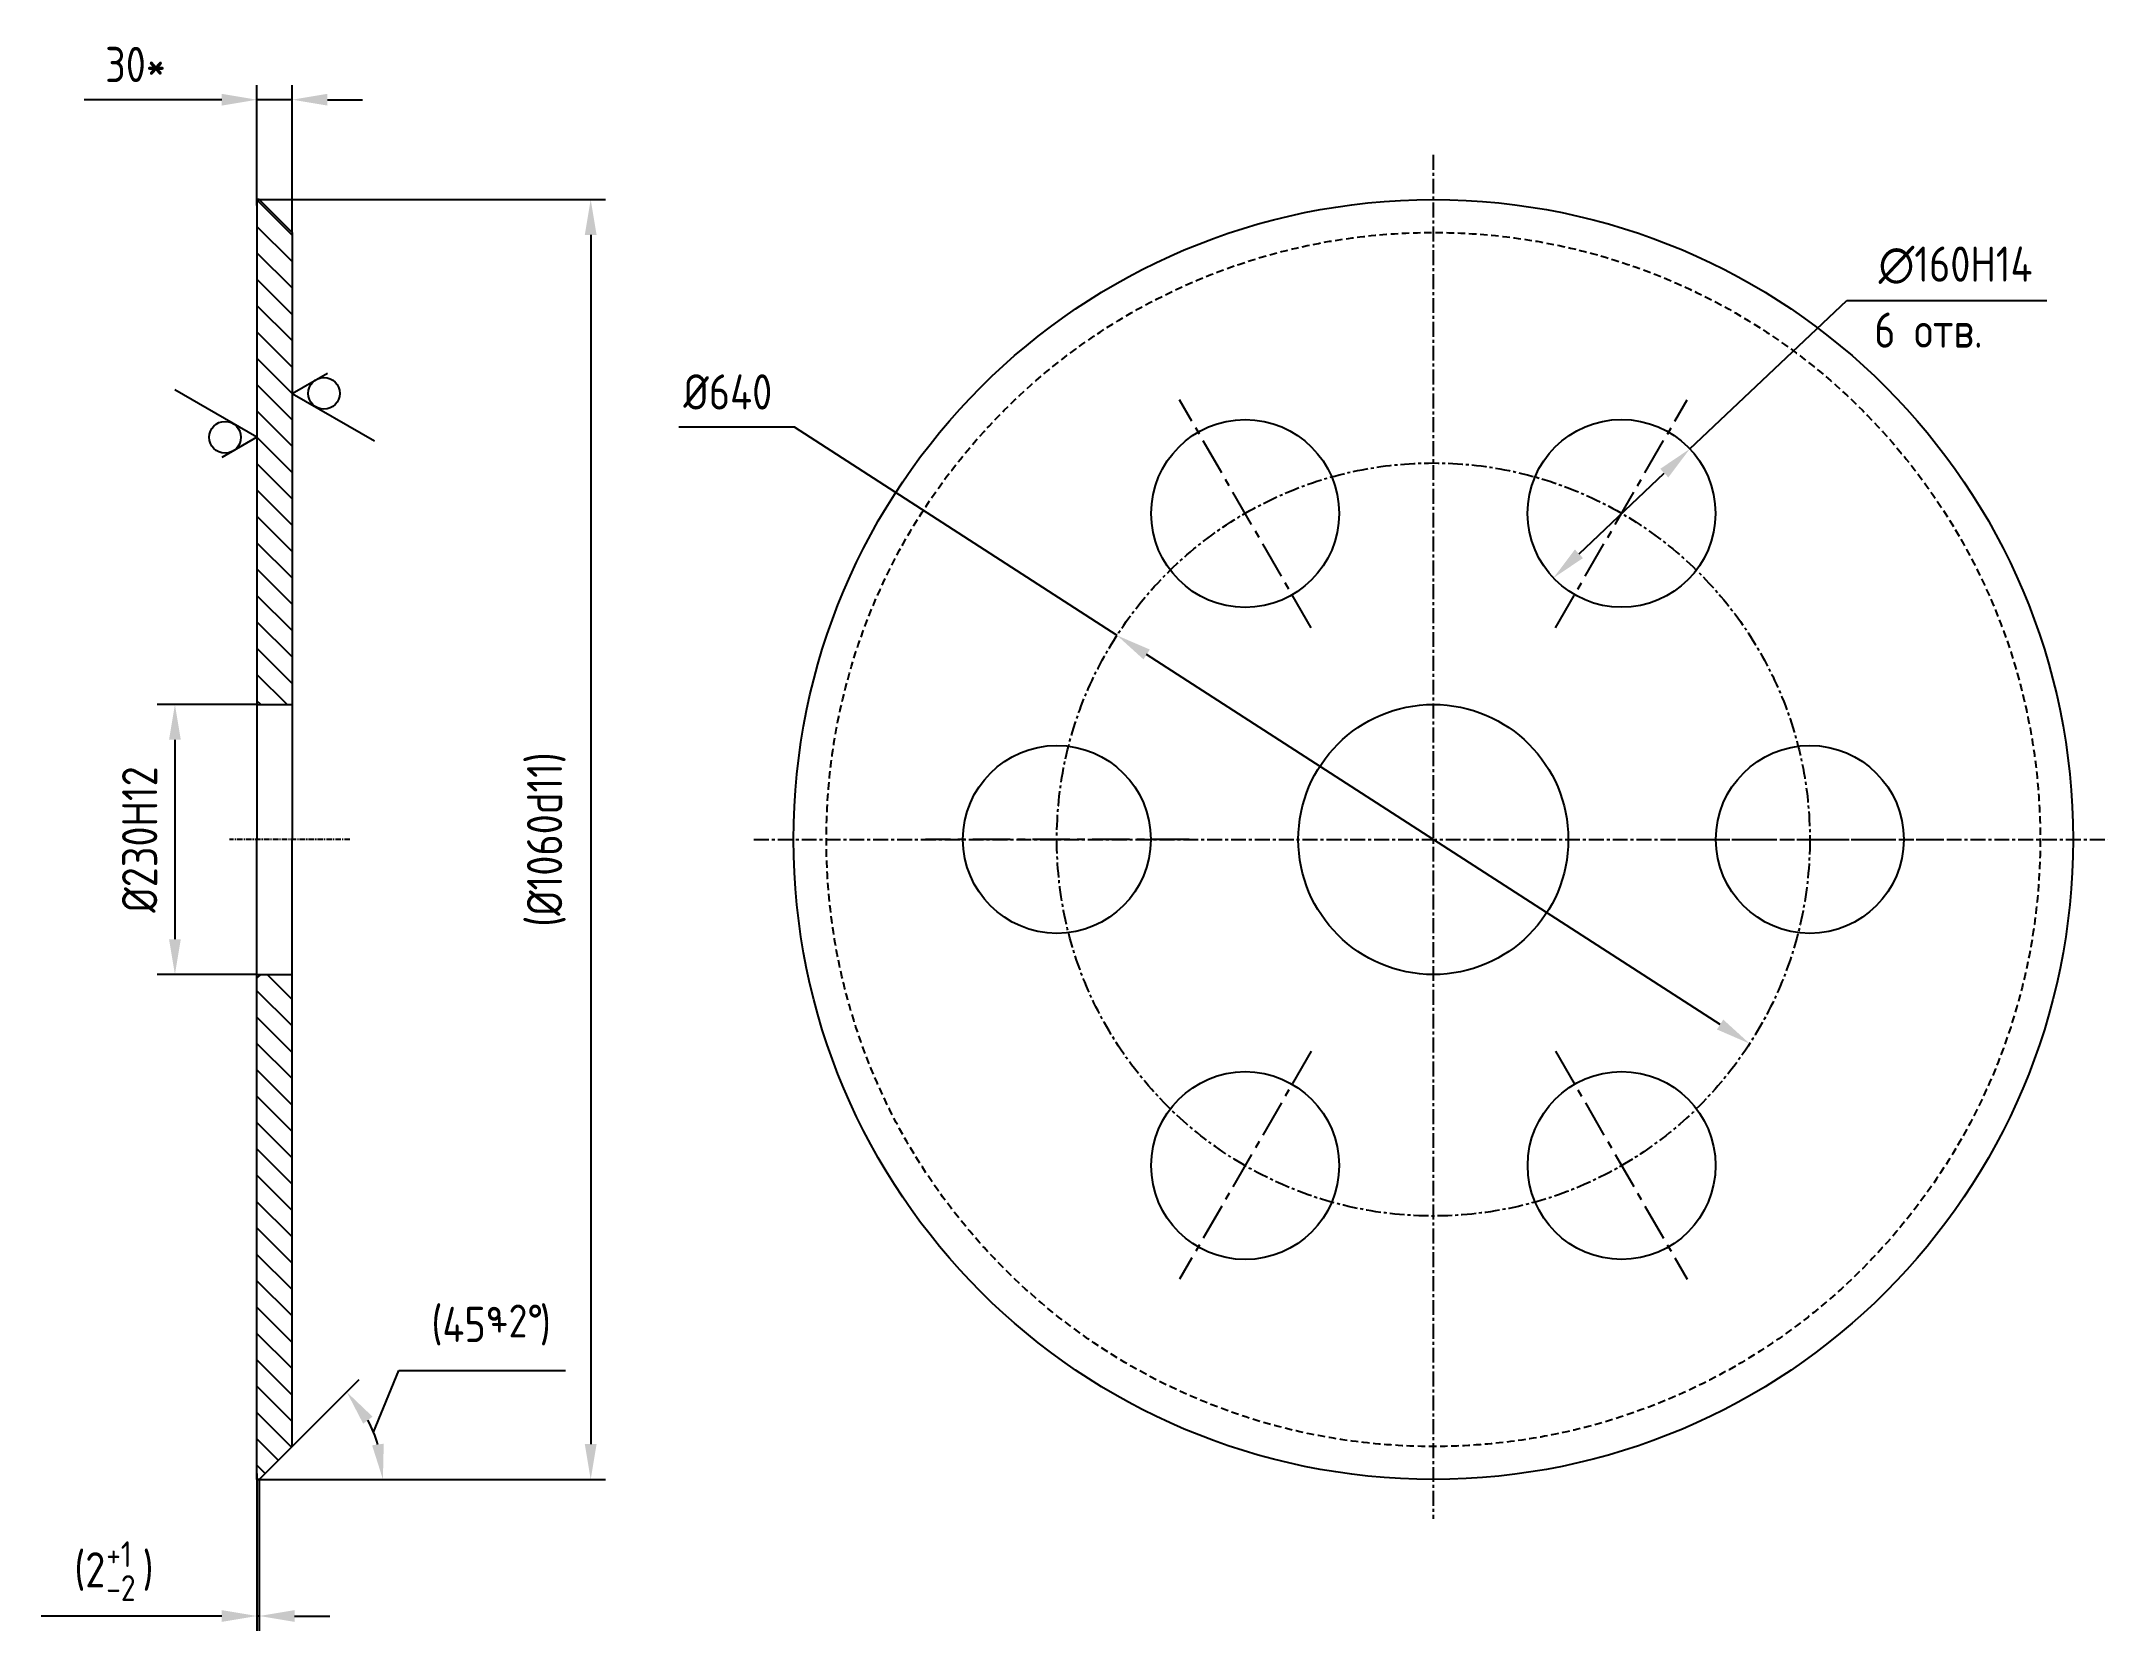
# Model space of a CAD drawing. Header units: millimetres. Extents: x 3149 to 4910, y -94 to 1260.
import ezdxf

# ---------------------------------------------------------------- set-up
doc = ezdxf.new("R2010")
doc.units = ezdxf.units.MM
doc.linetypes.add('CENTER', pattern=[50.8, 31.75, -6.35, 6.35, -6.35])
doc.linetypes.add('HIDDEN', pattern=[9.525, 6.35, -3.175])
for name, color, linetype in [('Cen', 5, 'CENTER'), ('Cont', 6, 'Continuous'), ('Dim', 7, 'Continuous'), ('Hatch', 2, 'Continuous'), ('Hide', 2, 'HIDDEN'), ('Text', 3, 'Continuous')]:
    doc.layers.add(name, color=color, linetype=linetype)
doc.styles.add('Style1', font='romans.shx', dxfattribs={"width": 0.8})
doc.dimstyles.new('Dia_10', dxfattribs={"dimscale": 10, "dimtxt": 3, "dimasz": 3, "dimexe": 1.25, "dimexo": 0, "dimgap": 1.5, "dimtad": 1, "dimtoh": 1, "dimdec": 0, "dimtxsty": 'Style1', "dimcen": 2.5, "dimclrt": 3, "dimadec": 0, "dimazin": 0, "dimtfac": 1, "dimtdec": 0, "dimtmove": 0, "dimatfit": 2, "dimfxl": 1, "dimarcsym": 0})
doc.dimstyles.new('LIN 10', dxfattribs={"dimscale": 10, "dimtxt": 3, "dimasz": 3, "dimexe": 1.5, "dimexo": 0, "dimgap": 1.5, "dimtad": 1, "dimdec": 0, "dimrnd": 1, "dimdsep": 46, "dimtxsty": 'Style1', "dimcen": 0, "dimdle": 2, "dimclrd": 256, "dimclrt": 3, "dimadec": 0, "dimazin": 0, "dimtfac": 0.666667, "dimtdec": 0, "dimtmove": 0, "dimatfit": 2, "dimfxl": 1, "dimtvp": 0.833333, "dimtolj": 1, "dimtzin": 0, "dimarcsym": 0})

# ---------------------------------------------------------------- blocks, each defined once
blk = doc.blocks.new('*U37')
at = {"layer": 'Cen'}
blk.add_line((56.3, -97.2), (-55.9, 97.2), dxfattribs=at)
at = {"layer": 'Cont'}
blk.add_circle((0, 0.3), 80, dxfattribs=at)
blk = doc.blocks.new('*U38')
at = {"layer": 'Dim', "color": 0, "linetype": 'ByBlock', "lineweight": -2}
for p, rotation in [((3016.6, 3472.2), 300), ((2536.1, 3194.5), 59.99999999999996), ((3177, 3194.8), 240), ((2696.5, 2917), 120.00000000000001), ((3016.9, 2917.2), 180)]:
    blk.add_blockref('*U37', p, dxfattribs=dict(at, rotation=rotation))
blk.add_blockref('*U37', (2696.2, 3472), dxfattribs=at)
blk = doc.blocks.new('*D39')
at = {"layer": 'Dim', "color": 0, "lineweight": -2, "transparency": 16777216}
for p, q in [((3333.1, 1124.4), (3333.1, 1222.3)), ((3363.1, 1096.7), (3363.1, 1222.3)), ((3303.1, 1209.8), (3186, 1209.8)), ((3363.1, 1209.8), (3333.1, 1209.8)), ((3393.1, 1209.8), (3423.1, 1209.8))]:
    blk.add_line(p, q, dxfattribs=at)
at = {"layer": 'Dim', "color": 0, "transparency": 16777216}
for points in [[(3303.1, 1214.8), (3303.1, 1204.8), (3333.1, 1209.8)], [(3393.1, 1214.8), (3393.1, 1204.8), (3363.1, 1209.8)]]:
    blk.add_solid(points, dxfattribs=at)
at = {"layer": 'Dim', "color": 3, "transparency": 16777216, "insert": (3229.6, 1239.8), "char_height": 30, "attachment_point": 5, "style": 'Style1'}
blk.add_mtext('30*', dxfattribs=at)
blk = doc.blocks.new('*D40')
at = {"layer": 'Dim', "color": 0, "lineweight": -2, "transparency": 16777216}
for p, q in [((3333.1, 694.7), (3248.2, 694.7)), ((3333.1, 464.7), (3248.2, 464.7))]:
    blk.add_line(p, q, dxfattribs=at)
at = {"layer": 'Dim', "lineweight": -2, "transparency": 16777216}
blk.add_line((3263.2, 664.7), (3263.2, 494.7), dxfattribs=at)
at = {"layer": 'Dim', "transparency": 16777216}
for points in [[(3258.2, 664.7), (3268.2, 664.7), (3263.2, 694.7)], [(3258.2, 494.7), (3268.2, 494.7), (3263.2, 464.7)]]:
    blk.add_solid(points, dxfattribs=at)
at = {"layer": 'Dim', "color": 3, "transparency": 16777216, "insert": (3233.2, 579.7), "char_height": 30, "attachment_point": 5, "rotation": 90, "style": 'Style1'}
blk.add_mtext('\\A1;%%c230H12', dxfattribs=at)
blk = doc.blocks.new('*D41')
at = {"layer": 'Dim', "color": 0, "lineweight": -2, "transparency": 16777216}
for p, q in [((3335.1, 1124.7), (3629.9, 1124.7)), ((3617.4, 1094.7), (3617.4, 64.7)), ((3348.1, 34.7), (3629.9, 34.7))]:
    blk.add_line(p, q, dxfattribs=at)
at = {"layer": 'Dim', "color": 0, "transparency": 16777216}
for points in [[(3612.4, 1094.7), (3622.4, 1094.7), (3617.4, 1124.7)], [(3612.4, 64.7), (3622.4, 64.7), (3617.4, 34.7)]]:
    blk.add_solid(points, dxfattribs=at)
at = {"layer": 'Dim', "color": 3, "transparency": 16777216, "insert": (3579.6, 579.7), "char_height": 30, "attachment_point": 5, "rotation": 90, "style": 'Style1'}
blk.add_mtext('(%%c1060d11)', dxfattribs=at)
blk = doc.blocks.new('*D42')
at = {"layer": 'Dim', "color": 0, "lineweight": -2, "transparency": 16777216}
for p, q in [((4553.7, 912.4), (4687.4, 1038.8)), ((4687.4, 1038.8), (4857.8, 1038.8)), ((4459.3, 823.1), (4531.9, 891.8))]:
    blk.add_line(p, q, dxfattribs=at)
at = {"layer": 'Dim', "color": 0, "transparency": 16777216}
for points in [[(4528.5, 895.4), (4535.4, 888.1), (4553.7, 912.4)], [(4455.8, 826.7), (4462.7, 819.4), (4437.5, 802.4)]]:
    blk.add_solid(points, dxfattribs=at)
at = {"layer": 'Dim', "color": 3, "transparency": 16777216, "insert": (4780.1, 1068.8), "char_height": 30, "attachment_point": 5, "style": 'Style1'}
blk.add_mtext('∅160H14', dxfattribs=at)
blk = doc.blocks.new('*D43')
at = {"layer": 'Dim', "color": 0, "lineweight": -2, "transparency": 16777216}
for p, q in [((3790.9, 930.9), (3692.4, 930.9)), ((4065.8, 753.5), (3790.9, 930.9)), ((4579.5, 422.1), (4091, 737.3))]:
    blk.add_line(p, q, dxfattribs=at)
at = {"layer": 'Dim', "color": 0, "transparency": 16777216}
for points in [[(4093.7, 741.5), (4088.3, 733.1), (4065.8, 753.5)], [(4582.2, 426.3), (4576.8, 417.9), (4604.7, 405.8)]]:
    blk.add_solid(points, dxfattribs=at)
at = {"layer": 'Dim', "color": 3, "transparency": 16777216, "insert": (3734.2, 960.9), "char_height": 30, "attachment_point": 5, "style": 'Style1'}
blk.add_mtext('%%c640', dxfattribs=at)
blk = doc.blocks.new('sherISO_09')
at = {"layer": 'Text'}
for q in [(4.04, 7), (-1.73, 3)]:
    blk.add_line((0, 0), q, dxfattribs=at)
blk.add_circle((0, 2.71), 1.35, dxfattribs=at)
blk = doc.blocks.new('*D44')
at = {"layer": 'Dim', "color": 0, "lineweight": -2, "transparency": 16777216}
for p, q in [((3333.1, 34.7), (3333.1, -94.2)), ((3335.1, 34.7), (3335.1, -94.2)), ((3303.1, -81.7), (3149.4, -81.7)), ((3335.1, -81.7), (3333.1, -81.7)), ((3365.1, -81.7), (3395.1, -81.7))]:
    blk.add_line(p, q, dxfattribs=at)
at = {"layer": 'Dim', "color": 0, "transparency": 16777216}
for points in [[(3303.1, -76.7), (3303.1, -86.7), (3333.1, -81.7)], [(3365.1, -76.7), (3365.1, -86.7), (3335.1, -81.7)]]:
    blk.add_solid(points, dxfattribs=at)
at = {"layer": 'Dim', "color": 3, "transparency": 16777216, "insert": (3211.3, -43.8), "char_height": 30, "attachment_point": 5, "style": 'Style1'}
blk.add_mtext('(2  )', dxfattribs=at)
blk = doc.blocks.new('*D45')
at = {"layer": 'Dim', "lineweight": -2, "transparency": 16777216}
for p, q in [((3432.4, 75), (3454.1, 127.3)), ((3454.1, 127.3), (3596, 127.3))]:
    blk.add_line(p, q, dxfattribs=at)
at = {"layer": 'Dim', "color": 0, "lineweight": -2, "transparency": 16777216}
for p, q in [((3363.1, 62.7), (3420.2, 119.7)), ((3335.1, 34.7), (3455.4, 34.7))]:
    blk.add_line(p, q, dxfattribs=at)
at = {"layer": 'Dim', "lineweight": -2, "transparency": 16777216}
blk.add_arc((3335.1, 34.7), 105.3, 16.3824, 28.6186, dxfattribs=at)
at = {"layer": 'Dim', "transparency": 16777216}
for points in [[(3423.6, 82.1), (3431.6, 88.1), (3409.6, 109.1)], [(3441.1, 65.1), (3431.2, 63.7), (3440.4, 34.7)]]:
    blk.add_solid(points, dxfattribs=at)
at = {"layer": 'Dim', "color": 3, "transparency": 16777216, "insert": (3532.6, 165.2), "char_height": 30, "attachment_point": 5, "style": 'Style1'}
blk.add_mtext('\\A1;(45°  )', dxfattribs=at)

msp = doc.modelspace()

# ---------------------------------------------------------------- linework, layer by layer
at = {"layer": 'Cen', "ltscale": 0.4}
for p, q in [((4335.2, 1162.8), (4335.2, 1)), ((3756.5, 579.7), (4909.7, 579.7))]:
    msp.add_line(p, q, dxfattribs=at)
at = {"layer": 'Cen', "ltscale": 0.15}
msp.add_line((3412.3, 579.7), (3309.6, 579.7), dxfattribs=at)
at = {"layer": 'Cen', "ltscale": 0.4}
msp.add_circle((4335.2, 579.7), 320.7, dxfattribs=at)
at = {"layer": 'Cont'}
for p, q in [((3333.1, 1124.7), (3333.1, 579.7)), ((3335.1, 1124.7), (3333.1, 1124.7)), ((3333.1, 1119.7), (3333.1, 1124.7)), ((3333.1, 1124.7), (3335.1, 1124.7)), ((3363.1, 1096.7), (3335.1, 1124.7)), ((3363.1, 1096.7), (3363.1, 579.7)), ((3333.1, 694.7), (3363.1, 694.7)), ((3333.1, 34.7), (3333.1, 579.7)), ((3363.1, 62.7), (3363.1, 579.7)), ((3333.1, 464.7), (3363.1, 464.7)), ((3333.1, 464.7), (3363.1, 464.7)), ((3363.1, 62.7), (3335.1, 34.7)), ((3333.1, 39.7), (3333.1, 34.7)), ((3333.1, 39.7), (3333.1, 34.7)), ((3335.1, 34.7), (3333.1, 34.7)), ((3333.1, 34.7), (3335.1, 34.7)), ((3335.1, 34.7), (3333.1, 34.7)), ((3333.1, 34.7), (3335.1, 34.7))]:
    msp.add_line(p, q, dxfattribs=at)
for radius in [545, 115]:
    msp.add_circle((4335.2, 579.7), radius, dxfattribs=at)
at = {"layer": 'Hatch'}
for p, q in [((3363.1, 1094.4), (3333.1, 1124.4)), ((3363.1, 1071.9), (3333.1, 1101.9)), ((3363.1, 1049.5), (3333.1, 1079.5)), ((3363.1, 1027), (3333.1, 1057)), ((3363.1, 1004.6), (3333.1, 1034.6)), ((3363.1, 982.1), (3333.1, 1012.1)), ((3363.1, 959.7), (3333.1, 989.7)), ((3363.1, 937.2), (3333.1, 967.2)), ((3363.1, 914.8), (3333.1, 944.8)), ((3363.1, 892.3), (3333.1, 922.3)), ((3363.1, 869.9), (3333.1, 899.9)), ((3363.1, 847.4), (3333.1, 877.4)), ((3363.1, 825), (3333.1, 855)), ((3363.1, 802.5), (3333.1, 832.5)), ((3363.1, 780.1), (3333.1, 810.1)), ((3363.1, 757.6), (3333.1, 787.6)), ((3363.1, 735.2), (3333.1, 765.2)), ((3363.1, 712.7), (3333.1, 742.7)), ((3358.7, 694.7), (3333.1, 720.3)), ((3336.3, 694.7), (3333.1, 697.8)), ((3336.3, 464.7), (3333.1, 461.5)), ((3363.1, 443.3), (3341.8, 464.7)), ((3363.1, 420.9), (3333.1, 450.9)), ((3363.1, 398.4), (3333.1, 428.4)), ((3363.1, 376), (3333.1, 406)), ((3363.1, 353.5), (3333.1, 383.5)), ((3363.1, 331), (3333.1, 361)), ((3363.1, 308.6), (3333.1, 338.6)), ((3363.1, 286.1), (3333.1, 316.1)), ((3363.1, 263.7), (3333.1, 293.7)), ((3363.1, 241.2), (3333.1, 271.2)), ((3363.1, 218.8), (3333.1, 248.8)), ((3363.1, 196.3), (3333.1, 226.3)), ((3363.1, 173.9), (3333.1, 203.9)), ((3363.1, 151.4), (3333.1, 181.4)), ((3363.1, 129), (3333.1, 159)), ((3363.1, 106.5), (3333.1, 136.5)), ((3363.1, 84.1), (3333.1, 114.1)), ((3362.6, 62.2), (3333.1, 91.6)), ((3351.4, 50.9), (3333.1, 69.2)), ((3340.2, 39.7), (3333.1, 46.7))]:
    msp.add_line(p, q, dxfattribs=at)
at = {"layer": 'Hide'}
msp.add_circle((4335.2, 579.7), 517, dxfattribs=at)

# ---------------------------------------------------------------- block references
at = {"layer": 'Dim'}
msp.add_blockref('*U38', (1478.7, -2614.9), dxfattribs=at)
at = {"layer": 'Hatch', "xscale": 10, "yscale": 10, "zscale": 10}
for p, rotation in [((3363.1, 959.7), 270), ((3333.1, 922.3), 90)]:
    msp.add_blockref('sherISO_09', p, dxfattribs=dict(at, rotation=rotation))

# ---------------------------------------------------------------- texts
at = {"layer": 'Text', "style": 'Style1', "width": 0.8}
for s, height, p in [('6 отв.', 30, (4710.8, 998.6)), ('+2%%D', 28, (3531.6, 155.6)), ('+1', 22, (3204.7, -40)), ('-2', 22, (3204.7, -68.9))]:
    msp.add_text(s, height=height, dxfattribs=at).set_placement(p)

# ---------------------------------------------------------------- dimensions: what is measured, and where the dimension line sits
at = {"layer": 'Dim'}
dim = msp.add_linear_dim(base=(3333.1, 1209.8), p1=(3363.1, 1096.7), p2=(3333.1, 1124.4), text='<>*', dimstyle='Dia_10', dxfattribs=at)
dim.commit()
dim.dimension.update_dxf_attribs({"geometry": '*D39', "text_midpoint": (3229.6, 1239.8)})
dim = msp.add_linear_dim(base=(3617.4, 34.7), p1=(3335.1, 1124.7), p2=(3348.1, 34.7), angle=90, text='(%%c1060d11)', dimstyle='Dia_10', dxfattribs=at)
dim.commit()
dim.dimension.update_dxf_attribs({"geometry": '*D41', "text_midpoint": (3579.6, 579.7)})
for p1, p2, text, picture, middle in [((4437.5, 802.4), (4553.7, 912.4), '<>H14', '*D42', (4780.1, 1038.8)), ((4604.7, 405.8), (4065.8, 753.5), '%%c640', '*D43', (3734.2, 930.9))]:
    dim = msp.add_diameter_dim_2p(p1=p1, p2=p2, text=text, dimstyle='Dia_10', dxfattribs=at)
    dim.commit()
    dim.dimension.update_dxf_attribs({"geometry": picture, "text_midpoint": middle, "dimtype": 163})
dim = msp.add_linear_dim(base=(3263.2, 464.7), p1=(3333.1, 694.7), p2=(3333.1, 464.7), angle=90, text='%%c230H12', dimstyle='LIN 10', override={"dimtp": 0, "dimtm": 0, "dimtdec": 3, "dimtzin": 0}, dxfattribs=at)
dim.commit()
dim.dimension.update_dxf_attribs({"geometry": '*D40', "text_midpoint": (3233.2, 579.7)})
dim = msp.add_angular_dim_2l(base=(3436.8, 61.9), line1=((3363.1, 62.7), (3335.1, 34.7)), line2=((3333.1, 34.7), (3335.1, 34.7)), text='(<>  )', dimstyle='LIN 10', override={"dimtmove": 1}, dxfattribs=at)
dim.commit()
dim.dimension.update_dxf_attribs({"geometry": '*D45', "text_midpoint": (3532.6, 165.2), "dimtype": 162})
dim = msp.add_linear_dim(base=(3335.1, -81.7), p1=(3333.1, 34.7), p2=(3335.1, 34.7), text='(<>  )', dimstyle='Dia_10', dxfattribs=at)
dim.commit()
dim.dimension.update_dxf_attribs({"geometry": '*D44', "text_midpoint": (3211.3, -81.7), "dimtype": 160})

doc.saveas('drawing.dxf')
